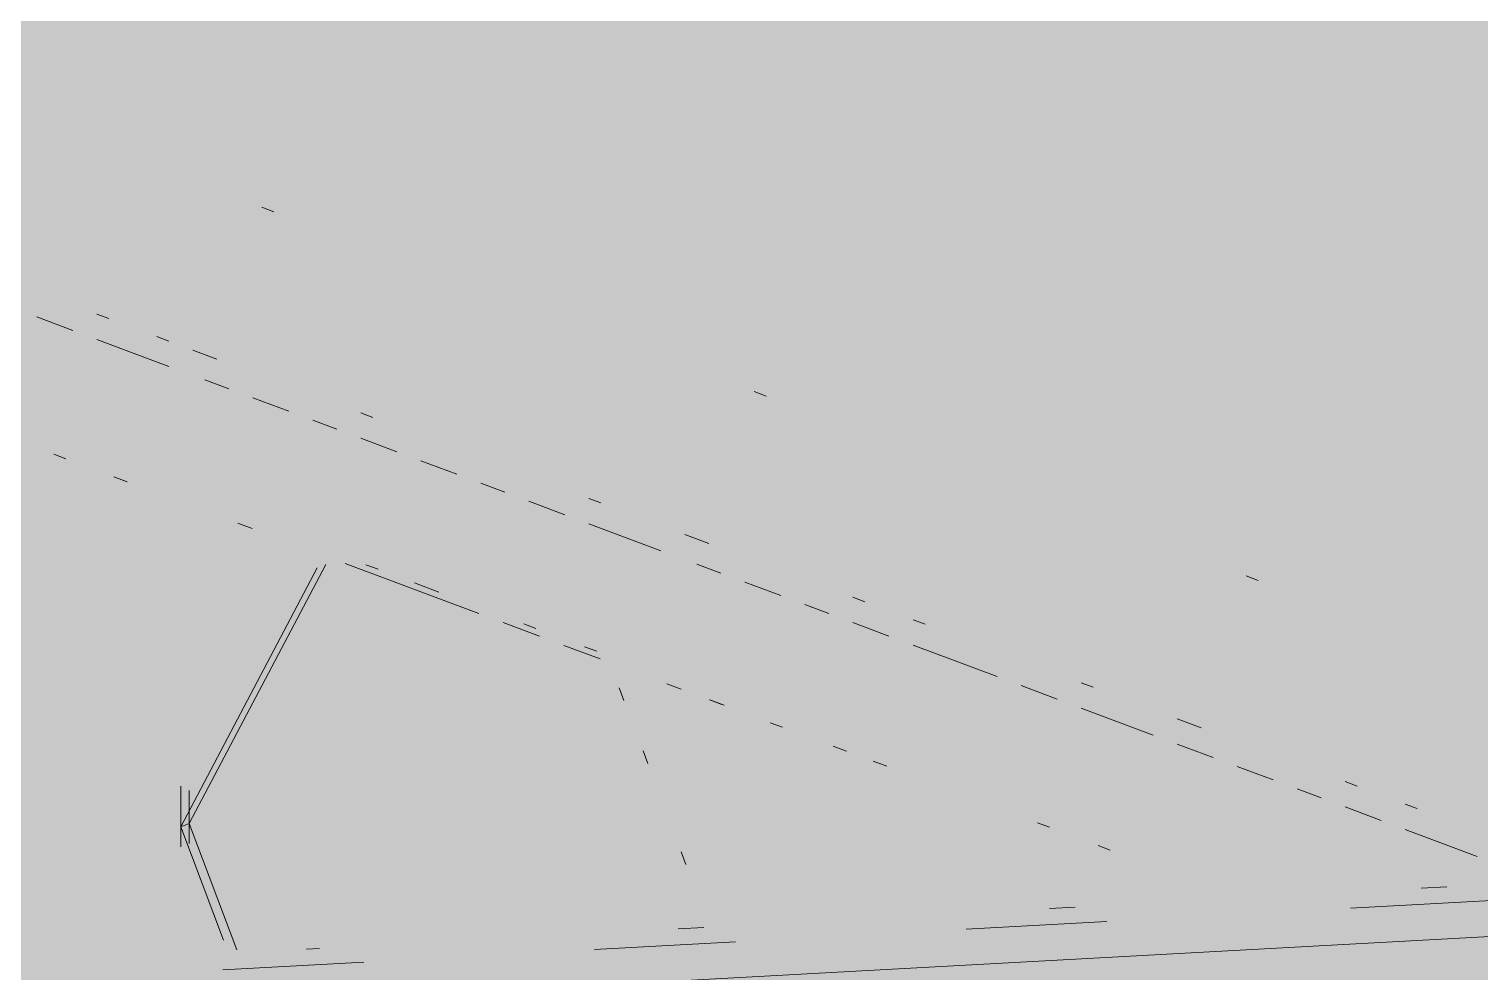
# Paper-space layout '03 3D Building and Roof' of a CAD drawing. Header units: millimetres. Extents: x 5 to 415, y 5 to 292.
# Drawn here: x 102.15 to 109.67, y 72.55 to 77.43 of the extents above; entities that cross this region are included whole.
import ezdxf

# ---------------------------------------------------------------- set-up
doc = ezdxf.new("R2010")
doc.units = ezdxf.units.MM
doc.layers.add('EXISTING', color=7, linetype='Continuous')
doc.layers.add('IMAGES', color=7, linetype='Continuous')

# ---------------------------------------------------------------- blocks, each defined once
blk = doc.blocks.new('SHEET_03')
at = {"layer": 'EXISTING', "color": 250, "lineweight": 9}
for p, q in [((103.419, 76.4884), (103.3568, 76.5117)), ((102.3768, 75.8737), (102.1903, 75.9436)), ((102.5012, 75.9582), (102.5634, 75.9349)), ((102.8121, 75.8418), (102.8743, 75.8185)), ((102.8743, 75.6874), (102.5012, 75.8271)), ((102.9986, 75.7719), (103.123, 75.7253)), ((103.1852, 75.5709), (103.0608, 75.6175)), ((105.9683, 75.5334), (105.9061, 75.5567)), ((103.496, 75.4545), (103.3095, 75.5243)), ((103.7448, 75.3613), (103.6204, 75.4079)), ((103.8691, 75.4458), (103.9313, 75.4225)), ((104.0556, 75.2448), (103.8691, 75.3147)), ((102.2783, 75.2319), (102.3412, 75.2084)), ((104.3665, 75.1284), (104.18, 75.1982)), ((102.6581, 75.0896), (102.5887, 75.1156)), ((102.5929, 75.1141), (102.6558, 75.0905)), ((104.6152, 75.0352), (104.4909, 75.0818)), ((104.9261, 74.9187), (104.7396, 74.9886)), ((105.0505, 75.0033), (105.1127, 74.98)), ((103.3062, 74.8469), (103.2322, 74.8746)), ((105.4236, 74.7324), (105.0505, 74.8722)), ((105.5479, 74.8169), (105.6723, 74.7703)), ((102.9359, 73.3022), (103.6429, 74.6442)), ((103.6873, 74.6609), (102.9803, 73.3189)), ((103.7881, 74.6663), (104.4801, 74.4071)), ((103.9584, 74.6359), (103.8955, 74.6594)), ((105.7344, 74.6159), (105.6101, 74.6625)), ((104.2729, 74.518), (104.1471, 74.5652)), ((106.0453, 74.4995), (105.8588, 74.5694)), ((108.5176, 74.5784), (108.4554, 74.6017)), ((106.4184, 74.4908), (106.4806, 74.4675)), ((106.294, 74.4063), (106.1697, 74.4529)), ((104.6059, 74.36), (104.7947, 74.2893)), ((104.7762, 74.3295), (104.7133, 74.3531)), ((106.6049, 74.2898), (106.4184, 74.3597)), ((106.7293, 74.3744), (106.7915, 74.3511)), ((104.9205, 74.2421), (105.1092, 74.1715)), ((105.0907, 74.2117), (105.0278, 74.2352)), ((107.1645, 74.0802), (106.7293, 74.2433)), ((105.5282, 74.0145), (105.4541, 74.0422)), ((107.5998, 74.0483), (107.662, 74.025)), ((105.2072, 74.0225), (105.2319, 73.9571)), ((107.4754, 73.9638), (107.2889, 74.0336)), ((105.6754, 73.9594), (105.7383, 73.9358)), ((105.7504, 73.9313), (105.6763, 73.959)), ((107.9728, 73.7774), (107.5998, 73.9172)), ((105.9899, 73.8415), (106.0528, 73.818)), ((108.0972, 73.8619), (108.2216, 73.8154)), ((105.3307, 73.6957), (105.3554, 73.6303)), ((106.3846, 73.6937), (106.3151, 73.7197)), ((108.2837, 73.661), (108.0972, 73.7308)), ((106.5929, 73.6157), (106.5235, 73.6417)), ((108.5946, 73.5445), (108.4081, 73.6144)), ((102.9359, 73.5126), (102.9359, 73.3022)), ((108.9677, 73.5359), (109.0299, 73.5126)), ((102.9359, 73.1991), (102.9359, 73.474)), ((102.9803, 73.4906), (102.9803, 73.2158)), ((102.9803, 73.3189), (102.9803, 73.4591)), ((108.8433, 73.4513), (108.719, 73.4979)), ((109.1542, 73.3349), (108.9677, 73.4047)), ((109.2786, 73.4194), (109.3408, 73.3961)), ((102.9359, 73.3022), (102.9803, 73.3189)), ((102.9359, 73.3022), (102.9359, 73.2321)), ((103.1581, 72.714), (102.9359, 73.3022)), ((102.9803, 73.2487), (102.9803, 73.3189)), ((102.9803, 73.3189), (103.2272, 72.6653)), ((107.3739, 73.3231), (107.4368, 73.2995)), ((109.6516, 73.1485), (109.2786, 73.2883)), ((105.5282, 73.1728), (105.5529, 73.1074)), ((107.6884, 73.2052), (107.7514, 73.1817)), ((109.3619, 72.9837), (109.4946, 72.991)), ((108.9952, 72.881), (109.7253, 72.9209)), ((107.4372, 72.8785), (107.5699, 72.8858)), ((105.5125, 72.7733), (105.6453, 72.7806)), ((107.0042, 72.7721), (107.7342, 72.812)), ((88.314, 71.5645), (109.7508, 72.7363)), ((105.0795, 72.6669), (105.8096, 72.7068)), ((103.5879, 72.6681), (103.6542, 72.6717)), ((103.1549, 72.5617), (103.8849, 72.6016))]:
    blk.add_line(p, q, dxfattribs=at)
at = {"layer": 'IMAGES', "color": 7}
for points in [[(102.0069, 77.3714), (115.2018, 77.3714), (102.0069, 77.5429), (115.2018, 77.5429)], [(102.0069, 77.2), (102.1782, 77.2), (102.0069, 77.3714), (102.1782, 77.3714)], [(102.1782, 77.2), (115.7159, 77.2), (102.1782, 77.3714), (115.7159, 77.3714)], [(102.0069, 76.8571), (102.1782, 76.8571), (102.0069, 77.2), (102.1782, 77.2)], [(102.1782, 77.0286), (102.3496, 77.0286), (102.1782, 77.2), (102.3496, 77.2)], [(102.3496, 77.0286), (116.23, 77.0286), (102.3496, 77.2), (116.23, 77.2)], [(102.1782, 76.8571), (102.3496, 76.8571), (102.1782, 77.0286), (102.3496, 77.0286)], [(102.3496, 76.8571), (102.521, 76.8571), (102.3496, 77.0286), (102.521, 77.0286)], [(102.521, 76.8571), (102.6923, 76.8571), (102.521, 77.0286), (102.6923, 77.0286)], [(102.6923, 76.8571), (102.8637, 76.8571), (102.6923, 77.0286), (102.8637, 77.0286)], [(102.8637, 76.8571), (103.035, 76.8571), (102.8637, 77.0286), (103.035, 77.0286)], [(103.035, 76.8571), (116.23, 76.8571), (103.035, 77.0286), (116.23, 77.0286)], [(102.0069, 76.6857), (102.1782, 76.6857), (102.0069, 76.8571), (102.1782, 76.8571)], [(102.1782, 76.6857), (102.521, 76.6857), (102.1782, 76.8571), (102.521, 76.8571)], [(102.521, 76.6857), (102.6923, 76.6857), (102.521, 76.8571), (102.6923, 76.8571)], [(102.6923, 76.6857), (102.8637, 76.6857), (102.6923, 76.8571), (102.8637, 76.8571)], [(102.8637, 76.6857), (103.035, 76.6857), (102.8637, 76.8571), (103.035, 76.8571)], [(103.035, 76.6857), (103.2064, 76.6857), (103.035, 76.8571), (103.2064, 76.8571)], [(103.2064, 76.6857), (103.3778, 76.6857), (103.2064, 76.8571), (103.3778, 76.8571)], [(103.3778, 76.6857), (103.5491, 76.6857), (103.3778, 76.8571), (103.5491, 76.8571)], [(103.5491, 76.6857), (115.7159, 76.6857), (103.5491, 76.8571), (115.7159, 76.8571)], [(101.4928, 76.5143), (102.521, 76.5143), (101.4928, 76.6857), (102.521, 76.6857)], [(102.521, 76.5143), (102.6923, 76.5143), (102.521, 76.6857), (102.6923, 76.6857)], [(102.6923, 76.5143), (102.8637, 76.5143), (102.6923, 76.6857), (102.8637, 76.6857)], [(102.8637, 76.5143), (103.035, 76.5143), (102.8637, 76.6857), (103.035, 76.6857)], [(103.035, 76.5143), (103.2064, 76.5143), (103.035, 76.6857), (103.2064, 76.6857)], [(103.2064, 76.5143), (103.3778, 76.5143), (103.2064, 76.6857), (103.3778, 76.6857)], [(103.3778, 76.3429), (103.5491, 76.3429), (103.3778, 76.6857), (103.5491, 76.6857)], [(103.5491, 76.5143), (103.7205, 76.5143), (103.5491, 76.6857), (103.7205, 76.6857)], [(103.7205, 76.5143), (103.8919, 76.5143), (103.7205, 76.6857), (103.8919, 76.6857)], [(103.8919, 76.5143), (115.5446, 76.5143), (103.8919, 76.6857), (115.5446, 76.6857)], [(102.0069, 76.3429), (102.8637, 76.3429), (102.0069, 76.5143), (102.8637, 76.5143)], [(102.8637, 76.3429), (103.035, 76.3429), (102.8637, 76.5143), (103.035, 76.5143)], [(103.035, 76.3429), (103.3778, 76.3429), (103.035, 76.5143), (103.3778, 76.5143)], [(103.5491, 76.3429), (103.7205, 76.3429), (103.5491, 76.5143), (103.7205, 76.5143)], [(103.7205, 76.3429), (103.8919, 76.3429), (103.7205, 76.5143), (103.8919, 76.5143)], [(103.8919, 76.3429), (104.2346, 76.3429), (103.8919, 76.5143), (104.2346, 76.5143)], [(104.2346, 76.3429), (104.406, 76.3429), (104.2346, 76.5143), (104.406, 76.5143)], [(104.406, 76.3429), (115.0305, 76.3429), (104.406, 76.5143), (115.0305, 76.5143)], [(102.0069, 76.1714), (102.1782, 76.1714), (102.0069, 76.3429), (102.1782, 76.3429)], [(102.1782, 76.1714), (102.3496, 76.1714), (102.1782, 76.3429), (102.3496, 76.3429)], [(102.3496, 76.1714), (103.3778, 76.1714), (102.3496, 76.3429), (103.3778, 76.3429)], [(103.3778, 76.1714), (103.5491, 76.1714), (103.3778, 76.3429), (103.5491, 76.3429)], [(103.5491, 76.1714), (103.7205, 76.1714), (103.5491, 76.3429), (103.7205, 76.3429)], [(103.7205, 76.1714), (103.8919, 76.1714), (103.7205, 76.3429), (103.8919, 76.3429)], [(103.8919, 76.1714), (104.0632, 76.1714), (103.8919, 76.3429), (104.0632, 76.3429)], [(104.0632, 76.1714), (104.2346, 76.1714), (104.0632, 76.3429), (104.2346, 76.3429)], [(104.2346, 76.1714), (104.406, 76.1714), (104.2346, 76.3429), (104.406, 76.3429)], [(104.406, 76.1714), (104.5773, 76.1714), (104.406, 76.3429), (104.5773, 76.3429)], [(104.5773, 76.1714), (104.7487, 76.1714), (104.5773, 76.3429), (104.7487, 76.3429)], [(104.7487, 76.1714), (114.8591, 76.1714), (104.7487, 76.3429), (114.8591, 76.3429)], [(101.8355, 75.8286), (102.1782, 75.8286), (101.8355, 76.1714), (102.1782, 76.1714)], [(102.1782, 76), (102.3496, 76), (102.1782, 76.1714), (102.3496, 76.1714)], [(102.3496, 76), (102.521, 76), (102.3496, 76.1714), (102.521, 76.1714)], [(102.521, 76), (102.6923, 76), (102.521, 76.1714), (102.6923, 76.1714)], [(102.6923, 76), (102.8637, 76), (102.6923, 76.1714), (102.8637, 76.1714)], [(102.8637, 76), (103.7205, 76), (102.8637, 76.1714), (103.7205, 76.1714)], [(103.7205, 76), (104.0632, 76), (103.7205, 76.1714), (104.0632, 76.1714)], [(104.0632, 76), (104.2346, 76), (104.0632, 76.1714), (104.2346, 76.1714)], [(104.2346, 76), (104.406, 76), (104.2346, 76.1714), (104.406, 76.1714)], [(104.406, 76), (104.5773, 76), (104.406, 76.1714), (104.5773, 76.1714)], [(104.5773, 76), (104.7487, 76), (104.5773, 76.1714), (104.7487, 76.1714)], [(104.7487, 76), (104.92, 76), (104.7487, 76.1714), (104.92, 76.1714)], [(104.92, 76), (105.0914, 76), (104.92, 76.1714), (105.0914, 76.1714)], [(105.0914, 76), (105.2628, 76), (105.0914, 76.1714), (105.2628, 76.1714)], [(105.2628, 76), (114.0023, 76), (105.2628, 76.1714), (114.0023, 76.1714)], [(102.1782, 75.8286), (102.6923, 75.8286), (102.1782, 76), (102.6923, 76)], [(102.6923, 75.8286), (102.8637, 75.8286), (102.6923, 76), (102.8637, 76)], [(102.8637, 75.8286), (103.035, 75.8286), (102.8637, 76), (103.035, 76)], [(103.035, 75.8286), (103.2064, 75.8286), (103.035, 76), (103.2064, 76)], [(103.2064, 75.8286), (104.2346, 75.8286), (103.2064, 76), (104.2346, 76)], [(104.2346, 75.8286), (104.406, 75.8286), (104.2346, 76), (104.406, 76)], [(104.406, 75.8286), (104.92, 75.8286), (104.406, 76), (104.92, 76)], [(104.92, 75.8286), (105.0914, 75.8286), (104.92, 76), (105.0914, 76)], [(105.0914, 75.8286), (105.2628, 75.8286), (105.0914, 76), (105.2628, 76)], [(105.2628, 75.8286), (105.4341, 75.8286), (105.2628, 76), (105.4341, 76)], [(105.4341, 75.8286), (105.7769, 75.8286), (105.4341, 76), (105.7769, 76)], [(105.7769, 75.8286), (113.4882, 75.8286), (105.7769, 76), (113.4882, 76)], [(102.0069, 75.6571), (102.521, 75.6571), (102.0069, 75.8286), (102.521, 75.8286)], [(102.521, 75.6571), (102.6923, 75.6571), (102.521, 75.8286), (102.6923, 75.8286)], [(102.6923, 75.6571), (102.8637, 75.6571), (102.6923, 75.8286), (102.8637, 75.8286)], [(102.8637, 75.6571), (103.2064, 75.6571), (102.8637, 75.8286), (103.2064, 75.8286)], [(103.2064, 75.6571), (103.5491, 75.6571), (103.2064, 75.8286), (103.5491, 75.8286)], [(103.5491, 75.6571), (105.0914, 75.6571), (103.5491, 75.8286), (105.0914, 75.8286)], [(105.0914, 75.6571), (105.4341, 75.6571), (105.0914, 75.8286), (105.4341, 75.8286)], [(105.4341, 75.6571), (105.6055, 75.6571), (105.4341, 75.8286), (105.6055, 75.8286)], [(105.6055, 75.6571), (105.7769, 75.6571), (105.6055, 75.8286), (105.7769, 75.8286)], [(105.7769, 75.6571), (105.9482, 75.6571), (105.7769, 75.8286), (105.9482, 75.8286)], [(105.9482, 75.6571), (106.1196, 75.6571), (105.9482, 75.8286), (106.1196, 75.8286)], [(106.1196, 75.6571), (113.1455, 75.6571), (106.1196, 75.8286), (113.1455, 75.8286)], [(102.0069, 75.3143), (102.1782, 75.3143), (102.0069, 75.6571), (102.1782, 75.6571)], [(102.1782, 75.3143), (102.3496, 75.3143), (102.1782, 75.6571), (102.3496, 75.6571)], [(102.3496, 75.4857), (102.521, 75.4857), (102.3496, 75.6571), (102.521, 75.6571)], [(102.521, 75.4857), (102.6923, 75.4857), (102.521, 75.6571), (102.6923, 75.6571)], [(102.6923, 75.4857), (103.035, 75.4857), (102.6923, 75.6571), (103.035, 75.6571)], [(103.035, 75.4857), (103.2064, 75.4857), (103.035, 75.6571), (103.2064, 75.6571)], [(103.2064, 75.3143), (103.3778, 75.3143), (103.2064, 75.6571), (103.3778, 75.6571)], [(103.3778, 75.4857), (103.5491, 75.4857), (103.3778, 75.6571), (103.5491, 75.6571)], [(103.5491, 75.4857), (103.7205, 75.4857), (103.5491, 75.6571), (103.7205, 75.6571)], [(103.7205, 75.4857), (103.8919, 75.4857), (103.7205, 75.6571), (103.8919, 75.6571)], [(103.8919, 75.4857), (104.0632, 75.4857), (103.8919, 75.6571), (104.0632, 75.6571)], [(104.0632, 75.4857), (104.2346, 75.4857), (104.0632, 75.6571), (104.2346, 75.6571)], [(104.2346, 75.4857), (105.0914, 75.4857), (104.2346, 75.6571), (105.0914, 75.6571)], [(105.0914, 75.4857), (105.2628, 75.4857), (105.0914, 75.6571), (105.2628, 75.6571)], [(105.2628, 75.4857), (105.7769, 75.4857), (105.2628, 75.6571), (105.7769, 75.6571)], [(105.7769, 75.4857), (105.9482, 75.4857), (105.7769, 75.6571), (105.9482, 75.6571)], [(105.9482, 75.4857), (106.1196, 75.4857), (105.9482, 75.6571), (106.1196, 75.6571)], [(106.1196, 75.4857), (106.2909, 75.4857), (106.1196, 75.6571), (106.2909, 75.6571)], [(106.2909, 75.4857), (106.4623, 75.4857), (106.2909, 75.6571), (106.4623, 75.6571)], [(106.4623, 75.4857), (106.6337, 75.4857), (106.4623, 75.6571), (106.6337, 75.6571)], [(106.6337, 75.4857), (112.46, 75.4857), (106.6337, 75.6571), (112.46, 75.6571)], [(102.3496, 75.3143), (102.6923, 75.3143), (102.3496, 75.4857), (102.6923, 75.4857)], [(102.6923, 75.3143), (103.035, 75.3143), (102.6923, 75.4857), (103.035, 75.4857)], [(103.035, 75.3143), (103.2064, 75.3143), (103.035, 75.4857), (103.2064, 75.4857)], [(103.3778, 75.3143), (103.5491, 75.3143), (103.3778, 75.4857), (103.5491, 75.4857)], [(103.5491, 75.3143), (103.7205, 75.3143), (103.5491, 75.4857), (103.7205, 75.4857)], [(103.7205, 75.3143), (103.8919, 75.3143), (103.7205, 75.4857), (103.8919, 75.4857)], [(103.8919, 75.3143), (104.0632, 75.3143), (103.8919, 75.4857), (104.0632, 75.4857)], [(104.0632, 75.3143), (104.2346, 75.3143), (104.0632, 75.4857), (104.2346, 75.4857)], [(104.2346, 75.3143), (104.406, 75.3143), (104.2346, 75.4857), (104.406, 75.4857)], [(104.406, 75.3143), (104.5773, 75.3143), (104.406, 75.4857), (104.5773, 75.4857)], [(104.5773, 75.3143), (105.9482, 75.3143), (104.5773, 75.4857), (105.9482, 75.4857)], [(105.9482, 75.3143), (106.1196, 75.3143), (105.9482, 75.4857), (106.1196, 75.4857)], [(106.1196, 75.3143), (106.2909, 75.3143), (106.1196, 75.4857), (106.2909, 75.4857)], [(106.2909, 75.3143), (106.4623, 75.3143), (106.2909, 75.4857), (106.4623, 75.4857)], [(106.4623, 75.3143), (106.6337, 75.3143), (106.4623, 75.4857), (106.6337, 75.4857)], [(106.6337, 75.3143), (106.805, 75.3143), (106.6337, 75.4857), (106.805, 75.4857)], [(106.805, 75.3143), (106.9764, 75.3143), (106.805, 75.4857), (106.9764, 75.4857)], [(106.9764, 75.1429), (107.1478, 75.1429), (106.9764, 75.4857), (107.1478, 75.4857)], [(107.1478, 75.3143), (107.3191, 75.3143), (107.1478, 75.4857), (107.3191, 75.4857)], [(107.3191, 75.3143), (112.1173, 75.3143), (107.3191, 75.4857), (112.1173, 75.4857)], [(102.0069, 75.1429), (102.1782, 75.1429), (102.0069, 75.3143), (102.1782, 75.3143)], [(102.1782, 75.1429), (102.3496, 75.1429), (102.1782, 75.3143), (102.3496, 75.3143)], [(102.3496, 75.1429), (102.521, 75.1429), (102.3496, 75.3143), (102.521, 75.3143)], [(102.521, 75.1429), (102.6923, 75.1429), (102.521, 75.3143), (102.6923, 75.3143)], [(102.6923, 75.1429), (102.8637, 75.1429), (102.6923, 75.3143), (102.8637, 75.3143)], [(102.8637, 75.1429), (103.035, 75.1429), (102.8637, 75.3143), (103.035, 75.3143)], [(103.035, 75.1429), (103.3778, 75.1429), (103.035, 75.3143), (103.3778, 75.3143)], [(103.3778, 75.1429), (103.5491, 75.1429), (103.3778, 75.3143), (103.5491, 75.3143)], [(103.5491, 75.1429), (103.7205, 75.1429), (103.5491, 75.3143), (103.7205, 75.3143)], [(103.7205, 75.1429), (103.8919, 75.1429), (103.7205, 75.3143), (103.8919, 75.3143)], [(103.8919, 75.1429), (104.0632, 75.1429), (103.8919, 75.3143), (104.0632, 75.3143)], [(104.0632, 75.1429), (104.2346, 75.1429), (104.0632, 75.3143), (104.2346, 75.3143)], [(104.2346, 75.1429), (104.406, 75.1429), (104.2346, 75.3143), (104.406, 75.3143)], [(104.406, 75.1429), (104.5773, 75.1429), (104.406, 75.3143), (104.5773, 75.3143)], [(104.5773, 75.1429), (104.7487, 75.1429), (104.5773, 75.3143), (104.7487, 75.3143)], [(104.7487, 75.1429), (104.92, 75.1429), (104.7487, 75.3143), (104.92, 75.3143)], [(104.92, 75.1429), (105.2628, 75.1429), (104.92, 75.3143), (105.2628, 75.3143)], [(105.2628, 75.1429), (106.4623, 75.1429), (105.2628, 75.3143), (106.4623, 75.3143)], [(106.4623, 75.1429), (106.6337, 75.1429), (106.4623, 75.3143), (106.6337, 75.3143)], [(106.6337, 75.1429), (106.805, 75.1429), (106.6337, 75.3143), (106.805, 75.3143)], [(106.805, 75.1429), (106.9764, 75.1429), (106.805, 75.3143), (106.9764, 75.3143)], [(107.1478, 74.9714), (107.3191, 74.9714), (107.1478, 75.3143), (107.3191, 75.3143)], [(107.3191, 75.1429), (111.7746, 75.1429), (107.3191, 75.3143), (111.7746, 75.3143)], [(102.0069, 72.5714), (102.1782, 72.5714), (102.0069, 75.1429), (102.1782, 75.1429)], [(102.1782, 74.9714), (102.3496, 74.9714), (102.1782, 75.1429), (102.3496, 75.1429)], [(102.3496, 74.9714), (102.8637, 74.9714), (102.3496, 75.1429), (102.8637, 75.1429)], [(102.8637, 74.9714), (103.035, 74.9714), (102.8637, 75.1429), (103.035, 75.1429)], [(103.035, 74.9714), (103.2064, 74.9714), (103.035, 75.1429), (103.2064, 75.1429)], [(103.2064, 74.9714), (103.3778, 74.9714), (103.2064, 75.1429), (103.3778, 75.1429)], [(103.3778, 74.9714), (103.5491, 74.9714), (103.3778, 75.1429), (103.5491, 75.1429)], [(103.5491, 74.8), (103.7205, 74.8), (103.5491, 75.1429), (103.7205, 75.1429)], [(103.7205, 74.9714), (103.8919, 74.9714), (103.7205, 75.1429), (103.8919, 75.1429)], [(103.8919, 74.9714), (104.0632, 74.9714), (103.8919, 75.1429), (104.0632, 75.1429)], [(104.0632, 74.9714), (104.2346, 74.9714), (104.0632, 75.1429), (104.2346, 75.1429)], [(104.2346, 74.9714), (104.406, 74.9714), (104.2346, 75.1429), (104.406, 75.1429)], [(104.406, 74.9714), (104.5773, 74.9714), (104.406, 75.1429), (104.5773, 75.1429)], [(104.5773, 74.9714), (104.92, 74.9714), (104.5773, 75.1429), (104.92, 75.1429)], [(104.92, 74.9714), (105.2628, 74.9714), (104.92, 75.1429), (105.2628, 75.1429)], [(105.2628, 74.9714), (105.7769, 74.9714), (105.2628, 75.1429), (105.7769, 75.1429)], [(105.7769, 74.9714), (106.4623, 74.9714), (105.7769, 75.1429), (106.4623, 75.1429)], [(106.4623, 74.9714), (106.6337, 74.9714), (106.4623, 75.1429), (106.6337, 75.1429)], [(106.6337, 74.9714), (106.9764, 74.9714), (106.6337, 75.1429), (106.9764, 75.1429)], [(106.9764, 74.9714), (107.1478, 74.9714), (106.9764, 75.1429), (107.1478, 75.1429)], [(107.3191, 74.9714), (107.4905, 74.9714), (107.3191, 75.1429), (107.4905, 75.1429)], [(107.4905, 74.9714), (107.8332, 74.9714), (107.4905, 75.1429), (107.8332, 75.1429)], [(107.8332, 74.9714), (108.0046, 74.9714), (107.8332, 75.1429), (108.0046, 75.1429)], [(108.0046, 74.9714), (108.1759, 74.9714), (108.0046, 75.1429), (108.1759, 75.1429)], [(108.1759, 74.9714), (111.2605, 74.9714), (108.1759, 75.1429), (111.2605, 75.1429)], [(102.1782, 72.5714), (102.3496, 72.5714), (102.1782, 74.9714), (102.3496, 74.9714)], [(102.3496, 74.8), (102.521, 74.8), (102.3496, 74.9714), (102.521, 74.9714)], [(102.521, 74.8), (102.6923, 74.8), (102.521, 74.9714), (102.6923, 74.9714)], [(102.6923, 74.8), (102.8637, 74.8), (102.6923, 74.9714), (102.8637, 74.9714)], [(102.8637, 74.8), (103.035, 74.8), (102.8637, 74.9714), (103.035, 74.9714)], [(103.035, 74.8), (103.2064, 74.8), (103.035, 74.9714), (103.2064, 74.9714)], [(103.2064, 74.8), (103.3778, 74.8), (103.2064, 74.9714), (103.3778, 74.9714)], [(103.3778, 74.8), (103.5491, 74.8), (103.3778, 74.9714), (103.5491, 74.9714)], [(103.7205, 74.8), (104.0632, 74.8), (103.7205, 74.9714), (104.0632, 74.9714)], [(104.0632, 74.6286), (104.406, 74.6286), (104.0632, 74.9714), (104.406, 74.9714)], [(104.406, 74.8), (104.7487, 74.8), (104.406, 74.9714), (104.7487, 74.9714)], [(104.7487, 74.8), (104.92, 74.8), (104.7487, 74.9714), (104.92, 74.9714)], [(104.92, 74.8), (105.0914, 74.8), (104.92, 74.9714), (105.0914, 74.9714)], [(105.0914, 74.8), (105.2628, 74.8), (105.0914, 74.9714), (105.2628, 74.9714)], [(105.2628, 74.8), (105.4341, 74.8), (105.2628, 74.9714), (105.4341, 74.9714)], [(105.4341, 74.8), (105.6055, 74.8), (105.4341, 74.9714), (105.6055, 74.9714)], [(105.6055, 74.8), (105.7769, 74.8), (105.6055, 74.9714), (105.7769, 74.9714)], [(105.7769, 74.6286), (105.9482, 74.6286), (105.7769, 74.9714), (105.9482, 74.9714)], [(105.9482, 74.8), (106.9764, 74.8), (105.9482, 74.9714), (106.9764, 74.9714)], [(106.9764, 74.8), (107.3191, 74.8), (106.9764, 74.9714), (107.3191, 74.9714)], [(107.3191, 74.8), (107.4905, 74.8), (107.3191, 74.9714), (107.4905, 74.9714)], [(107.4905, 74.8), (107.6619, 74.8), (107.4905, 74.9714), (107.6619, 74.9714)], [(107.6619, 74.8), (107.8332, 74.8), (107.6619, 74.9714), (107.8332, 74.9714)], [(107.8332, 74.8), (108.0046, 74.8), (107.8332, 74.9714), (108.0046, 74.9714)], [(108.0046, 74.8), (108.1759, 74.8), (108.0046, 74.9714), (108.1759, 74.9714)], [(108.1759, 74.8), (110.9178, 74.8), (108.1759, 74.9714), (110.9178, 74.9714)], [(102.3496, 74.6286), (102.521, 74.6286), (102.3496, 74.8), (102.521, 74.8)], [(102.521, 74.6286), (103.035, 74.6286), (102.521, 74.8), (103.035, 74.8)], [(103.035, 74.6286), (103.2064, 74.6286), (103.035, 74.8), (103.2064, 74.8)], [(103.2064, 74.6286), (103.3778, 74.6286), (103.2064, 74.8), (103.3778, 74.8)], [(103.3778, 74.6286), (103.5491, 74.6286), (103.3778, 74.8), (103.5491, 74.8)], [(103.5491, 74.6286), (103.7205, 74.6286), (103.5491, 74.8), (103.7205, 74.8)], [(103.7205, 74.6286), (103.8919, 74.6286), (103.7205, 74.8), (103.8919, 74.8)], [(103.8919, 74.6286), (104.0632, 74.6286), (103.8919, 74.8), (104.0632, 74.8)], [(104.406, 74.6286), (104.7487, 74.6286), (104.406, 74.8), (104.7487, 74.8)], [(104.7487, 74.6286), (104.92, 74.6286), (104.7487, 74.8), (104.92, 74.8)], [(104.92, 74.4571), (105.0914, 74.4571), (104.92, 74.8), (105.0914, 74.8)], [(105.0914, 74.6286), (105.2628, 74.6286), (105.0914, 74.8), (105.2628, 74.8)], [(105.2628, 74.6286), (105.7769, 74.6286), (105.2628, 74.8), (105.7769, 74.8)], [(105.9482, 74.6286), (106.2909, 74.6286), (105.9482, 74.8), (106.2909, 74.8)], [(106.2909, 74.6286), (106.4623, 74.6286), (106.2909, 74.8), (106.4623, 74.8)], [(106.4623, 74.6286), (107.6619, 74.6286), (106.4623, 74.8), (107.6619, 74.8)], [(107.6619, 74.6286), (107.8332, 74.6286), (107.6619, 74.8), (107.8332, 74.8)], [(107.8332, 74.6286), (108.0046, 74.6286), (107.8332, 74.8), (108.0046, 74.8)], [(108.0046, 74.6286), (108.1759, 74.6286), (108.0046, 74.8), (108.1759, 74.8)], [(108.1759, 74.6286), (108.3473, 74.6286), (108.1759, 74.8), (108.3473, 74.8)], [(108.3473, 74.6286), (108.5187, 74.6286), (108.3473, 74.8), (108.5187, 74.8)], [(108.5187, 74.6286), (108.69, 74.6286), (108.5187, 74.8), (108.69, 74.8)], [(108.69, 74.6286), (109.0328, 74.6286), (108.69, 74.8), (109.0328, 74.8)], [(109.0328, 74.6286), (110.4037, 74.6286), (109.0328, 74.8), (110.4037, 74.8)], [(102.3496, 74.4571), (103.035, 74.4571), (102.3496, 74.6286), (103.035, 74.6286)], [(103.035, 74.4571), (103.2064, 74.4571), (103.035, 74.6286), (103.2064, 74.6286)], [(103.2064, 74.2857), (103.3778, 74.2857), (103.2064, 74.6286), (103.3778, 74.6286)], [(103.3778, 74.4571), (103.5491, 74.4571), (103.3778, 74.6286), (103.5491, 74.6286)], [(103.5491, 74.4571), (104.0632, 74.4571), (103.5491, 74.6286), (104.0632, 74.6286)], [(104.0632, 74.4571), (104.2346, 74.4571), (104.0632, 74.6286), (104.2346, 74.6286)], [(104.2346, 74.4571), (104.406, 74.4571), (104.2346, 74.6286), (104.406, 74.6286)], [(104.406, 74.4571), (104.5773, 74.4571), (104.406, 74.6286), (104.5773, 74.6286)], [(104.5773, 74.4571), (104.92, 74.4571), (104.5773, 74.6286), (104.92, 74.6286)], [(105.0914, 74.4571), (105.2628, 74.4571), (105.0914, 74.6286), (105.2628, 74.6286)], [(105.2628, 74.4571), (105.4341, 74.4571), (105.2628, 74.6286), (105.4341, 74.6286)], [(105.4341, 74.4571), (105.6055, 74.4571), (105.4341, 74.6286), (105.6055, 74.6286)], [(105.6055, 74.4571), (105.9482, 74.4571), (105.6055, 74.6286), (105.9482, 74.6286)], [(105.9482, 74.4571), (106.1196, 74.4571), (105.9482, 74.6286), (106.1196, 74.6286)], [(106.1196, 74.4571), (106.4623, 74.4571), (106.1196, 74.6286), (106.4623, 74.6286)], [(106.4623, 74.4571), (106.6337, 74.4571), (106.4623, 74.6286), (106.6337, 74.6286)], [(106.6337, 74.4571), (107.1478, 74.4571), (106.6337, 74.6286), (107.1478, 74.6286)], [(107.1478, 74.4571), (107.8332, 74.4571), (107.1478, 74.6286), (107.8332, 74.6286)], [(107.8332, 74.4571), (108.3473, 74.4571), (107.8332, 74.6286), (108.3473, 74.6286)], [(108.3473, 74.4571), (108.5187, 74.4571), (108.3473, 74.6286), (108.5187, 74.6286)], [(108.5187, 74.4571), (109.0328, 74.4571), (108.5187, 74.6286), (109.0328, 74.6286)], [(109.0328, 74.4571), (109.2041, 74.4571), (109.0328, 74.6286), (109.2041, 74.6286)], [(109.2041, 74.4571), (109.3755, 74.4571), (109.2041, 74.6286), (109.3755, 74.6286)], [(109.3755, 74.4571), (109.5468, 74.4571), (109.3755, 74.6286), (109.5468, 74.6286)], [(109.5468, 74.4571), (109.8896, 74.4571), (109.5468, 74.6286), (109.8896, 74.6286)], [(102.3496, 74.1143), (103.2064, 74.1143), (102.3496, 74.4571), (103.2064, 74.4571)], [(103.3778, 74.2857), (103.5491, 74.2857), (103.3778, 74.4571), (103.5491, 74.4571)], [(103.5491, 74.2857), (103.7205, 74.2857), (103.5491, 74.4571), (103.7205, 74.4571)], [(103.7205, 74.1143), (103.8919, 74.1143), (103.7205, 74.4571), (103.8919, 74.4571)], [(103.8919, 74.2857), (104.0632, 74.2857), (103.8919, 74.4571), (104.0632, 74.4571)], [(104.0632, 74.2857), (104.406, 74.2857), (104.0632, 74.4571), (104.406, 74.4571)], [(104.406, 74.2857), (104.5773, 74.2857), (104.406, 74.4571), (104.5773, 74.4571)], [(104.5773, 74.2857), (104.7487, 74.2857), (104.5773, 74.4571), (104.7487, 74.4571)], [(104.7487, 74.2857), (104.92, 74.2857), (104.7487, 74.4571), (104.92, 74.4571)], [(104.92, 74.2857), (105.2628, 74.2857), (104.92, 74.4571), (105.2628, 74.4571)], [(105.2628, 74.2857), (105.6055, 74.2857), (105.2628, 74.4571), (105.6055, 74.4571)], [(105.6055, 74.2857), (105.7769, 74.2857), (105.6055, 74.4571), (105.7769, 74.4571)], [(105.7769, 74.2857), (105.9482, 74.2857), (105.7769, 74.4571), (105.9482, 74.4571)], [(105.9482, 74.2857), (106.1196, 74.2857), (105.9482, 74.4571), (106.1196, 74.4571)], [(106.1196, 74.2857), (106.805, 74.2857), (106.1196, 74.4571), (106.805, 74.4571)], [(106.805, 74.2857), (106.9764, 74.2857), (106.805, 74.4571), (106.9764, 74.4571)], [(106.9764, 74.2857), (107.1478, 74.2857), (106.9764, 74.4571), (107.1478, 74.4571)], [(107.1478, 74.2857), (107.3191, 74.2857), (107.1478, 74.4571), (107.3191, 74.4571)], [(107.3191, 74.2857), (108.5187, 74.2857), (107.3191, 74.4571), (108.5187, 74.4571)], [(108.5187, 74.2857), (108.69, 74.2857), (108.5187, 74.4571), (108.69, 74.4571)], [(108.69, 74.2857), (109.0328, 74.2857), (108.69, 74.4571), (109.0328, 74.4571)], [(109.0328, 74.2857), (109.5468, 74.2857), (109.0328, 74.4571), (109.5468, 74.4571)], [(109.5468, 74.2857), (109.7182, 74.2857), (109.5468, 74.4571), (109.7182, 74.4571)], [(103.2064, 74.1143), (103.3778, 74.1143), (103.2064, 74.2857), (103.3778, 74.2857)], [(103.3778, 73.9429), (103.5491, 73.9429), (103.3778, 74.2857), (103.5491, 74.2857)], [(103.5491, 74.1143), (103.7205, 74.1143), (103.5491, 74.2857), (103.7205, 74.2857)], [(103.8919, 74.1143), (104.0632, 74.1143), (103.8919, 74.2857), (104.0632, 74.2857)], [(104.0632, 74.1143), (104.2346, 74.1143), (104.0632, 74.2857), (104.2346, 74.2857)], [(104.2346, 74.1143), (104.406, 74.1143), (104.2346, 74.2857), (104.406, 74.2857)], [(104.406, 74.1143), (104.5773, 74.1143), (104.406, 74.2857), (104.5773, 74.2857)], [(104.5773, 74.1143), (104.92, 74.1143), (104.5773, 74.2857), (104.92, 74.2857)], [(104.92, 74.1143), (105.0914, 74.1143), (104.92, 74.2857), (105.0914, 74.2857)], [(105.0914, 74.1143), (105.2628, 74.1143), (105.0914, 74.2857), (105.2628, 74.2857)], [(105.2628, 74.1143), (105.4341, 74.1143), (105.2628, 74.2857), (105.4341, 74.2857)], [(105.4341, 74.1143), (105.7769, 74.1143), (105.4341, 74.2857), (105.7769, 74.2857)], [(105.7769, 74.1143), (105.9482, 74.1143), (105.7769, 74.2857), (105.9482, 74.2857)], [(105.9482, 74.1143), (106.1196, 74.1143), (105.9482, 74.2857), (106.1196, 74.2857)], [(106.1196, 73.9429), (106.2909, 73.9429), (106.1196, 74.2857), (106.2909, 74.2857)], [(106.2909, 74.1143), (106.4623, 74.1143), (106.2909, 74.2857), (106.4623, 74.2857)], [(106.4623, 74.1143), (106.6337, 74.1143), (106.4623, 74.2857), (106.6337, 74.2857)], [(106.6337, 74.1143), (106.805, 74.1143), (106.6337, 74.2857), (106.805, 74.2857)], [(106.805, 74.1143), (106.9764, 74.1143), (106.805, 74.2857), (106.9764, 74.2857)], [(106.9764, 74.1143), (107.1478, 74.1143), (106.9764, 74.2857), (107.1478, 74.2857)], [(107.1478, 74.1143), (107.3191, 74.1143), (107.1478, 74.2857), (107.3191, 74.2857)], [(107.3191, 74.1143), (107.4905, 74.1143), (107.3191, 74.2857), (107.4905, 74.2857)], [(107.4905, 74.1143), (107.6619, 74.1143), (107.4905, 74.2857), (107.6619, 74.2857)], [(107.6619, 74.1143), (107.8332, 74.1143), (107.6619, 74.2857), (107.8332, 74.2857)], [(107.8332, 74.1143), (108.69, 74.1143), (107.8332, 74.2857), (108.69, 74.2857)], [(108.69, 74.1143), (109.2041, 74.1143), (108.69, 74.2857), (109.2041, 74.2857)], [(109.2041, 74.1143), (109.3755, 74.1143), (109.2041, 74.2857), (109.3755, 74.2857)], [(109.3755, 74.1143), (109.8896, 74.1143), (109.3755, 74.2857), (109.8896, 74.2857)], [(102.3496, 73.9429), (103.035, 73.9429), (102.3496, 74.1143), (103.035, 74.1143)], [(103.035, 73.9429), (103.2064, 73.9429), (103.035, 74.1143), (103.2064, 74.1143)], [(103.2064, 73.9429), (103.3778, 73.9429), (103.2064, 74.1143), (103.3778, 74.1143)], [(103.5491, 73.7714), (103.7205, 73.7714), (103.5491, 74.1143), (103.7205, 74.1143)], [(103.7205, 73.9429), (104.406, 73.9429), (103.7205, 74.1143), (104.406, 74.1143)], [(104.406, 73.9429), (104.5773, 73.9429), (104.406, 74.1143), (104.5773, 74.1143)], [(104.5773, 73.9429), (104.7487, 73.9429), (104.5773, 74.1143), (104.7487, 74.1143)], [(104.7487, 73.9429), (104.92, 73.9429), (104.7487, 74.1143), (104.92, 74.1143)], [(104.92, 73.9429), (105.0914, 73.9429), (104.92, 74.1143), (105.0914, 74.1143)], [(105.0914, 73.9429), (105.4341, 73.9429), (105.0914, 74.1143), (105.4341, 74.1143)], [(105.4341, 73.7714), (105.6055, 73.7714), (105.4341, 74.1143), (105.6055, 74.1143)], [(105.6055, 73.9429), (105.7769, 73.9429), (105.6055, 74.1143), (105.7769, 74.1143)], [(105.7769, 73.9429), (106.1196, 73.9429), (105.7769, 74.1143), (106.1196, 74.1143)], [(106.2909, 73.7714), (106.6337, 73.7714), (106.2909, 74.1143), (106.6337, 74.1143)], [(106.6337, 73.9429), (106.9764, 73.9429), (106.6337, 74.1143), (106.9764, 74.1143)], [(106.9764, 73.9429), (107.1478, 73.9429), (106.9764, 74.1143), (107.1478, 74.1143)], [(107.1478, 73.9429), (107.3191, 73.9429), (107.1478, 74.1143), (107.3191, 74.1143)], [(107.3191, 73.9429), (107.4905, 73.9429), (107.3191, 74.1143), (107.4905, 74.1143)], [(107.4905, 73.9429), (107.6619, 73.9429), (107.4905, 74.1143), (107.6619, 74.1143)], [(107.6619, 73.9429), (107.8332, 73.9429), (107.6619, 74.1143), (107.8332, 74.1143)], [(107.8332, 73.9429), (108.0046, 73.9429), (107.8332, 74.1143), (108.0046, 74.1143)], [(108.0046, 73.9429), (108.1759, 73.9429), (108.0046, 74.1143), (108.1759, 74.1143)], [(108.1759, 73.9429), (108.3473, 73.9429), (108.1759, 74.1143), (108.3473, 74.1143)], [(108.3473, 73.9429), (109.2041, 73.9429), (108.3473, 74.1143), (109.2041, 74.1143)], [(109.2041, 73.9429), (109.5468, 73.9429), (109.2041, 74.1143), (109.5468, 74.1143)], [(109.5468, 73.9429), (109.8896, 73.9429), (109.5468, 74.1143), (109.8896, 74.1143)], [(102.3496, 73.6), (102.8637, 73.6), (102.3496, 73.9429), (102.8637, 73.9429)], [(102.8637, 73.7714), (103.035, 73.7714), (102.8637, 73.9429), (103.035, 73.9429)], [(103.035, 73.7714), (103.2064, 73.7714), (103.035, 73.9429), (103.2064, 73.9429)], [(103.2064, 73.6), (103.3778, 73.6), (103.2064, 73.9429), (103.3778, 73.9429)], [(103.3778, 73.7714), (103.5491, 73.7714), (103.3778, 73.9429), (103.5491, 73.9429)], [(103.7205, 73.7714), (104.92, 73.7714), (103.7205, 73.9429), (104.92, 73.9429)], [(104.92, 73.7714), (105.0914, 73.7714), (104.92, 73.9429), (105.0914, 73.9429)], [(105.0914, 73.7714), (105.2628, 73.7714), (105.0914, 73.9429), (105.2628, 73.9429)], [(105.2628, 73.7714), (105.4341, 73.7714), (105.2628, 73.9429), (105.4341, 73.9429)], [(105.6055, 73.7714), (105.7769, 73.7714), (105.6055, 73.9429), (105.7769, 73.9429)], [(105.7769, 73.7714), (105.9482, 73.7714), (105.7769, 73.9429), (105.9482, 73.9429)], [(105.9482, 73.7714), (106.1196, 73.7714), (105.9482, 73.9429), (106.1196, 73.9429)], [(106.1196, 73.7714), (106.2909, 73.7714), (106.1196, 73.9429), (106.2909, 73.9429)], [(106.6337, 73.7714), (106.9764, 73.7714), (106.6337, 73.9429), (106.9764, 73.9429)], [(106.9764, 73.7714), (107.1478, 73.7714), (106.9764, 73.9429), (107.1478, 73.9429)], [(107.1478, 73.7714), (107.3191, 73.7714), (107.1478, 73.9429), (107.3191, 73.9429)], [(107.3191, 73.7714), (107.4905, 73.7714), (107.3191, 73.9429), (107.4905, 73.9429)], [(107.4905, 73.7714), (107.6619, 73.7714), (107.4905, 73.9429), (107.6619, 73.9429)], [(107.6619, 73.7714), (107.8332, 73.7714), (107.6619, 73.9429), (107.8332, 73.9429)], [(107.8332, 73.6), (108.0046, 73.6), (107.8332, 73.9429), (108.0046, 73.9429)], [(108.0046, 73.6), (108.1759, 73.6), (108.0046, 73.9429), (108.1759, 73.9429)], [(108.1759, 73.7714), (108.3473, 73.7714), (108.1759, 73.9429), (108.3473, 73.9429)], [(108.3473, 73.7714), (108.5187, 73.7714), (108.3473, 73.9429), (108.5187, 73.9429)], [(108.5187, 73.7714), (108.8614, 73.7714), (108.5187, 73.9429), (108.8614, 73.9429)], [(108.8614, 73.7714), (109.8896, 73.7714), (108.8614, 73.9429), (109.8896, 73.9429)], [(102.8637, 73.6), (103.035, 73.6), (102.8637, 73.7714), (103.035, 73.7714)], [(103.035, 73.6), (103.2064, 73.6), (103.035, 73.7714), (103.2064, 73.7714)], [(103.3778, 73.6), (103.5491, 73.6), (103.3778, 73.7714), (103.5491, 73.7714)], [(103.5491, 73.6), (103.7205, 73.6), (103.5491, 73.7714), (103.7205, 73.7714)], [(103.7205, 73.6), (105.0914, 73.6), (103.7205, 73.7714), (105.0914, 73.7714)], [(105.0914, 73.6), (105.2628, 73.6), (105.0914, 73.7714), (105.2628, 73.7714)], [(105.2628, 73.2571), (105.4341, 73.2571), (105.2628, 73.7714), (105.4341, 73.7714)], [(105.4341, 73.6), (105.6055, 73.6), (105.4341, 73.7714), (105.6055, 73.7714)], [(105.6055, 73.6), (105.7769, 73.6), (105.6055, 73.7714), (105.7769, 73.7714)], [(105.7769, 73.6), (105.9482, 73.6), (105.7769, 73.7714), (105.9482, 73.7714)], [(105.9482, 73.6), (106.1196, 73.6), (105.9482, 73.7714), (106.1196, 73.7714)], [(106.1196, 73.6), (106.4623, 73.6), (106.1196, 73.7714), (106.4623, 73.7714)], [(106.4623, 73.4286), (106.6337, 73.4286), (106.4623, 73.7714), (106.6337, 73.7714)], [(106.6337, 73.6), (107.1478, 73.6), (106.6337, 73.7714), (107.1478, 73.7714)], [(107.1478, 73.6), (107.3191, 73.6), (107.1478, 73.7714), (107.3191, 73.7714)], [(107.3191, 73.6), (107.4905, 73.6), (107.3191, 73.7714), (107.4905, 73.7714)], [(107.4905, 73.6), (107.6619, 73.6), (107.4905, 73.7714), (107.6619, 73.7714)], [(107.6619, 73.6), (107.8332, 73.6), (107.6619, 73.7714), (107.8332, 73.7714)], [(108.1759, 73.6), (108.3473, 73.6), (108.1759, 73.7714), (108.3473, 73.7714)], [(108.3473, 73.6), (108.5187, 73.6), (108.3473, 73.7714), (108.5187, 73.7714)], [(108.5187, 73.6), (108.69, 73.6), (108.5187, 73.7714), (108.69, 73.7714)], [(108.69, 73.6), (108.8614, 73.6), (108.69, 73.7714), (108.8614, 73.7714)], [(108.8614, 73.6), (109.3755, 73.6), (108.8614, 73.7714), (109.3755, 73.7714)], [(109.3755, 73.6), (110.0609, 73.6), (109.3755, 73.7714), (110.0609, 73.7714)], [(102.3496, 72.9143), (102.6923, 72.9143), (102.3496, 73.6), (102.6923, 73.6)], [(102.6923, 73.4286), (102.8637, 73.4286), (102.6923, 73.6), (102.8637, 73.6)], [(102.8637, 73.4286), (103.035, 73.4286), (102.8637, 73.6), (103.035, 73.6)], [(103.035, 72.7429), (103.2064, 72.7429), (103.035, 73.6), (103.2064, 73.6)], [(103.2064, 73.4286), (103.3778, 73.4286), (103.2064, 73.6), (103.3778, 73.6)], [(103.3778, 73.4286), (103.5491, 73.4286), (103.3778, 73.6), (103.5491, 73.6)], [(103.5491, 73.4286), (105.0914, 73.4286), (103.5491, 73.6), (105.0914, 73.6)], [(105.0914, 73.4286), (105.2628, 73.4286), (105.0914, 73.6), (105.2628, 73.6)], [(105.4341, 73.4286), (105.6055, 73.4286), (105.4341, 73.6), (105.6055, 73.6)], [(105.6055, 73.4286), (105.7769, 73.4286), (105.6055, 73.6), (105.7769, 73.6)], [(105.7769, 73.4286), (105.9482, 73.4286), (105.7769, 73.6), (105.9482, 73.6)], [(105.9482, 73.4286), (106.1196, 73.4286), (105.9482, 73.6), (106.1196, 73.6)], [(106.1196, 73.4286), (106.2909, 73.4286), (106.1196, 73.6), (106.2909, 73.6)], [(106.2909, 73.4286), (106.4623, 73.4286), (106.2909, 73.6), (106.4623, 73.6)], [(106.6337, 73.4286), (106.805, 73.4286), (106.6337, 73.6), (106.805, 73.6)], [(106.805, 73.4286), (106.9764, 73.4286), (106.805, 73.6), (106.9764, 73.6)], [(106.9764, 73.4286), (107.1478, 73.4286), (106.9764, 73.6), (107.1478, 73.6)], [(107.1478, 73.4286), (107.4905, 73.4286), (107.1478, 73.6), (107.4905, 73.6)], [(107.4905, 73.4286), (107.8332, 73.4286), (107.4905, 73.6), (107.8332, 73.6)], [(107.8332, 73.4286), (108.1759, 73.4286), (107.8332, 73.6), (108.1759, 73.6)], [(108.1759, 73.4286), (108.3473, 73.4286), (108.1759, 73.6), (108.3473, 73.6)], [(108.3473, 73.4286), (109.0328, 73.4286), (108.3473, 73.6), (109.0328, 73.6)], [(109.0328, 73.4286), (109.2041, 73.4286), (109.0328, 73.6), (109.2041, 73.6)], [(109.2041, 73.4286), (109.3755, 73.4286), (109.2041, 73.6), (109.3755, 73.6)], [(109.3755, 73.4286), (109.5468, 73.4286), (109.3755, 73.6), (109.5468, 73.6)], [(109.5468, 73.4286), (109.7182, 73.4286), (109.5468, 73.6), (109.7182, 73.6)], [(102.6923, 73.0857), (102.8637, 73.0857), (102.6923, 73.4286), (102.8637, 73.4286)], [(102.8637, 73.0857), (103.035, 73.0857), (102.8637, 73.4286), (103.035, 73.4286)], [(103.2064, 73.0857), (103.3778, 73.0857), (103.2064, 73.4286), (103.3778, 73.4286)], [(103.3778, 73.2571), (105.0914, 73.2571), (103.3778, 73.4286), (105.0914, 73.4286)], [(105.0914, 73.2571), (105.2628, 73.2571), (105.0914, 73.4286), (105.2628, 73.4286)], [(105.4341, 73.2571), (105.6055, 73.2571), (105.4341, 73.4286), (105.6055, 73.4286)], [(105.6055, 73.2571), (105.7769, 73.2571), (105.6055, 73.4286), (105.7769, 73.4286)], [(105.7769, 73.2571), (106.1196, 73.2571), (105.7769, 73.4286), (106.1196, 73.4286)], [(106.1196, 73.2571), (106.2909, 73.2571), (106.1196, 73.4286), (106.2909, 73.4286)], [(106.2909, 73.2571), (106.4623, 73.2571), (106.2909, 73.4286), (106.4623, 73.4286)], [(106.4623, 73.2571), (106.805, 73.2571), (106.4623, 73.4286), (106.805, 73.4286)], [(106.805, 73.2571), (107.1478, 73.2571), (106.805, 73.4286), (107.1478, 73.4286)], [(107.1478, 73.2571), (107.3191, 73.2571), (107.1478, 73.4286), (107.3191, 73.4286)], [(107.3191, 73.0857), (107.4905, 73.0857), (107.3191, 73.4286), (107.4905, 73.4286)], [(107.4905, 73.2571), (107.6619, 73.2571), (107.4905, 73.4286), (107.6619, 73.4286)], [(107.6619, 73.2571), (107.8332, 73.2571), (107.6619, 73.4286), (107.8332, 73.4286)], [(107.8332, 73.2571), (108.0046, 73.2571), (107.8332, 73.4286), (108.0046, 73.4286)], [(108.0046, 73.2571), (108.1759, 73.2571), (108.0046, 73.4286), (108.1759, 73.4286)], [(108.1759, 73.0857), (108.3473, 73.0857), (108.1759, 73.4286), (108.3473, 73.4286)], [(108.3473, 73.2571), (108.69, 73.2571), (108.3473, 73.4286), (108.69, 73.4286)], [(108.69, 73.2571), (108.8614, 73.2571), (108.69, 73.4286), (108.8614, 73.4286)], [(108.8614, 73.2571), (109.0328, 73.2571), (108.8614, 73.4286), (109.0328, 73.4286)], [(109.0328, 73.2571), (109.2041, 73.2571), (109.0328, 73.4286), (109.2041, 73.4286)], [(109.2041, 73.2571), (109.5468, 73.2571), (109.2041, 73.4286), (109.5468, 73.4286)], [(109.5468, 73.2571), (109.7182, 73.2571), (109.5468, 73.4286), (109.7182, 73.4286)], [(103.3778, 73.0857), (105.2628, 73.0857), (103.3778, 73.2571), (105.2628, 73.2571)], [(105.2628, 73.0857), (105.4341, 73.0857), (105.2628, 73.2571), (105.4341, 73.2571)], [(105.4341, 72.9143), (105.6055, 72.9143), (105.4341, 73.2571), (105.6055, 73.2571)], [(105.6055, 72.9143), (105.7769, 72.9143), (105.6055, 73.2571), (105.7769, 73.2571)], [(105.7769, 72.9143), (105.9482, 72.9143), (105.7769, 73.2571), (105.9482, 73.2571)], [(105.9482, 73.0857), (106.805, 73.0857), (105.9482, 73.2571), (106.805, 73.2571)], [(106.805, 73.0857), (106.9764, 73.0857), (106.805, 73.2571), (106.9764, 73.2571)], [(106.9764, 73.0857), (107.1478, 73.0857), (106.9764, 73.2571), (107.1478, 73.2571)], [(107.1478, 73.0857), (107.3191, 73.0857), (107.1478, 73.2571), (107.3191, 73.2571)], [(107.4905, 73.0857), (107.6619, 73.0857), (107.4905, 73.2571), (107.6619, 73.2571)], [(107.6619, 73.0857), (107.8332, 73.0857), (107.6619, 73.2571), (107.8332, 73.2571)], [(107.8332, 73.0857), (108.0046, 73.0857), (107.8332, 73.2571), (108.0046, 73.2571)], [(108.0046, 73.0857), (108.1759, 73.0857), (108.0046, 73.2571), (108.1759, 73.2571)], [(108.3473, 73.0857), (108.69, 73.0857), (108.3473, 73.2571), (108.69, 73.2571)], [(108.69, 73.0857), (108.8614, 73.0857), (108.69, 73.2571), (108.8614, 73.2571)], [(108.8614, 73.0857), (109.2041, 73.0857), (108.8614, 73.2571), (109.2041, 73.2571)], [(109.2041, 73.0857), (109.3755, 73.0857), (109.2041, 73.2571), (109.3755, 73.2571)], [(109.3755, 72.9143), (109.5468, 72.9143), (109.3755, 73.2571), (109.5468, 73.2571)], [(109.5468, 72.9143), (109.7182, 72.9143), (109.5468, 73.2571), (109.7182, 73.2571)], [(102.6923, 72.9143), (102.8637, 72.9143), (102.6923, 73.0857), (102.8637, 73.0857)], [(102.8637, 72.9143), (103.035, 72.9143), (102.8637, 73.0857), (103.035, 73.0857)], [(103.2064, 72.9143), (105.2628, 72.9143), (103.2064, 73.0857), (105.2628, 73.0857)], [(105.2628, 72.9143), (105.4341, 72.9143), (105.2628, 73.0857), (105.4341, 73.0857)], [(105.9482, 72.9143), (106.9764, 72.9143), (105.9482, 73.0857), (106.9764, 73.0857)], [(106.9764, 72.9143), (107.3191, 72.9143), (106.9764, 73.0857), (107.3191, 73.0857)], [(107.3191, 72.9143), (107.4905, 72.9143), (107.3191, 73.0857), (107.4905, 73.0857)], [(107.4905, 72.9143), (107.6619, 72.9143), (107.4905, 73.0857), (107.6619, 73.0857)], [(107.6619, 72.9143), (107.8332, 72.9143), (107.6619, 73.0857), (107.8332, 73.0857)], [(107.8332, 72.9143), (108.1759, 72.9143), (107.8332, 73.0857), (108.1759, 73.0857)], [(108.1759, 72.9143), (108.3473, 72.9143), (108.1759, 73.0857), (108.3473, 73.0857)], [(108.3473, 72.9143), (108.5187, 72.9143), (108.3473, 73.0857), (108.5187, 73.0857)], [(108.5187, 72.9143), (109.0328, 72.9143), (108.5187, 73.0857), (109.0328, 73.0857)], [(109.0328, 72.9143), (109.2041, 72.9143), (109.0328, 73.0857), (109.2041, 73.0857)], [(109.2041, 72.9143), (109.3755, 72.9143), (109.2041, 73.0857), (109.3755, 73.0857)], [(102.3496, 72.7429), (102.8637, 72.7429), (102.3496, 72.9143), (102.8637, 72.9143)], [(102.8637, 72.7429), (103.035, 72.7429), (102.8637, 72.9143), (103.035, 72.9143)], [(103.2064, 72.7429), (103.3778, 72.7429), (103.2064, 72.9143), (103.3778, 72.9143)], [(103.3778, 72.7429), (104.0632, 72.7429), (103.3778, 72.9143), (104.0632, 72.9143)], [(104.0632, 72.7429), (105.4341, 72.7429), (104.0632, 72.9143), (105.4341, 72.9143)], [(105.4341, 72.7429), (105.7769, 72.7429), (105.4341, 72.9143), (105.7769, 72.9143)], [(105.7769, 72.7429), (106.4623, 72.7429), (105.7769, 72.9143), (106.4623, 72.9143)], [(106.4623, 72.7429), (106.6337, 72.7429), (106.4623, 72.9143), (106.6337, 72.9143)], [(106.6337, 72.7429), (106.805, 72.7429), (106.6337, 72.9143), (106.805, 72.9143)], [(106.805, 72.7429), (106.9764, 72.7429), (106.805, 72.9143), (106.9764, 72.9143)], [(106.9764, 72.7429), (107.1478, 72.7429), (106.9764, 72.9143), (107.1478, 72.9143)], [(107.1478, 72.7429), (107.3191, 72.7429), (107.1478, 72.9143), (107.3191, 72.9143)], [(107.3191, 72.7429), (107.4905, 72.7429), (107.3191, 72.9143), (107.4905, 72.9143)], [(107.4905, 72.7429), (107.6619, 72.7429), (107.4905, 72.9143), (107.6619, 72.9143)], [(107.6619, 72.7429), (107.8332, 72.7429), (107.6619, 72.9143), (107.8332, 72.9143)], [(107.8332, 72.7429), (108.0046, 72.7429), (107.8332, 72.9143), (108.0046, 72.9143)], [(108.0046, 72.7429), (108.1759, 72.7429), (108.0046, 72.9143), (108.1759, 72.9143)], [(108.1759, 72.7429), (108.3473, 72.7429), (108.1759, 72.9143), (108.3473, 72.9143)], [(108.3473, 72.7429), (108.5187, 72.7429), (108.3473, 72.9143), (108.5187, 72.9143)], [(108.5187, 72.7429), (108.69, 72.7429), (108.5187, 72.9143), (108.69, 72.9143)], [(108.69, 72.7429), (108.8614, 72.7429), (108.69, 72.9143), (108.8614, 72.9143)], [(108.8614, 72.7429), (109.0328, 72.7429), (108.8614, 72.9143), (109.0328, 72.9143)], [(109.0328, 72.7429), (109.8896, 72.7429), (109.0328, 72.9143), (109.8896, 72.9143)], [(102.3496, 72.5714), (102.6923, 72.5714), (102.3496, 72.7429), (102.6923, 72.7429)], [(102.6923, 72.5714), (102.8637, 72.5714), (102.6923, 72.7429), (102.8637, 72.7429)], [(102.8637, 72.5714), (103.035, 72.5714), (102.8637, 72.7429), (103.035, 72.7429)], [(103.035, 72.5714), (103.2064, 72.5714), (103.035, 72.7429), (103.2064, 72.7429)], [(103.2064, 72.5714), (103.3778, 72.5714), (103.2064, 72.7429), (103.3778, 72.7429)], [(103.3778, 72.5714), (103.5491, 72.5714), (103.3778, 72.7429), (103.5491, 72.7429)], [(103.5491, 72.5714), (103.7205, 72.5714), (103.5491, 72.7429), (103.7205, 72.7429)], [(103.7205, 72.5714), (103.8919, 72.5714), (103.7205, 72.7429), (103.8919, 72.7429)], [(103.8919, 72.5714), (104.0632, 72.5714), (103.8919, 72.7429), (104.0632, 72.7429)], [(104.0632, 72.5714), (104.5773, 72.5714), (104.0632, 72.7429), (104.5773, 72.7429)], [(104.5773, 72.5714), (104.7487, 72.5714), (104.5773, 72.7429), (104.7487, 72.7429)], [(104.7487, 72.5714), (104.92, 72.5714), (104.7487, 72.7429), (104.92, 72.7429)], [(104.92, 72.5714), (105.0914, 72.5714), (104.92, 72.7429), (105.0914, 72.7429)], [(105.0914, 72.5714), (105.2628, 72.5714), (105.0914, 72.7429), (105.2628, 72.7429)], [(105.2628, 72.5714), (105.7769, 72.5714), (105.2628, 72.7429), (105.7769, 72.7429)], [(105.7769, 72.5714), (105.9482, 72.5714), (105.7769, 72.7429), (105.9482, 72.7429)], [(105.9482, 72.5714), (106.4623, 72.5714), (105.9482, 72.7429), (106.4623, 72.7429)], [(106.4623, 72.5714), (106.6337, 72.5714), (106.4623, 72.7429), (106.6337, 72.7429)], [(106.6337, 72.5714), (106.805, 72.5714), (106.6337, 72.7429), (106.805, 72.7429)], [(106.805, 72.5714), (106.9764, 72.5714), (106.805, 72.7429), (106.9764, 72.7429)], [(106.9764, 72.5714), (107.8332, 72.5714), (106.9764, 72.7429), (107.8332, 72.7429)], [(107.8332, 72.5714), (108.0046, 72.5714), (107.8332, 72.7429), (108.0046, 72.7429)], [(108.0046, 72.5714), (108.1759, 72.5714), (108.0046, 72.7429), (108.1759, 72.7429)], [(108.1759, 72.5714), (108.3473, 72.5714), (108.1759, 72.7429), (108.3473, 72.7429)], [(108.3473, 72.5714), (108.5187, 72.5714), (108.3473, 72.7429), (108.5187, 72.7429)], [(108.5187, 72.5714), (108.69, 72.5714), (108.5187, 72.7429), (108.69, 72.7429)], [(108.69, 72.5714), (110.0609, 72.5714), (108.69, 72.7429), (110.0609, 72.7429)], [(102.0069, 72.4), (102.1782, 72.4), (102.0069, 72.5714), (102.1782, 72.5714)], [(102.1782, 72.4), (102.3496, 72.4), (102.1782, 72.5714), (102.3496, 72.5714)], [(102.3496, 72.4), (102.6923, 72.4), (102.3496, 72.5714), (102.6923, 72.5714)], [(102.6923, 72.4), (103.2064, 72.4), (102.6923, 72.5714), (103.2064, 72.5714)], [(103.2064, 72.4), (104.0632, 72.4), (103.2064, 72.5714), (104.0632, 72.5714)], [(104.0632, 72.4), (104.406, 72.4), (104.0632, 72.5714), (104.406, 72.5714)], [(104.406, 72.4), (104.5773, 72.4), (104.406, 72.5714), (104.5773, 72.5714)], [(104.5773, 72.4), (108.3473, 72.4), (104.5773, 72.5714), (108.3473, 72.5714)], [(108.3473, 72.4), (108.69, 72.4), (108.3473, 72.5714), (108.69, 72.5714)], [(108.69, 72.4), (109.2041, 72.4), (108.69, 72.5714), (109.2041, 72.5714)], [(109.2041, 72.4), (109.3755, 72.4), (109.2041, 72.5714), (109.3755, 72.5714)], [(109.3755, 72.4), (109.5468, 72.4), (109.3755, 72.5714), (109.5468, 72.5714)], [(109.5468, 72.4), (109.7182, 72.4), (109.5468, 72.5714), (109.7182, 72.5714)]]:
    blk.add_solid(points, dxfattribs=at)

psp = doc.layouts.new('03 3D Building and Roof')

# ---------------------------------------------------------------- block references
psp.add_blockref('SHEET_03', (0, 0))

doc.saveas('drawing.dxf')
